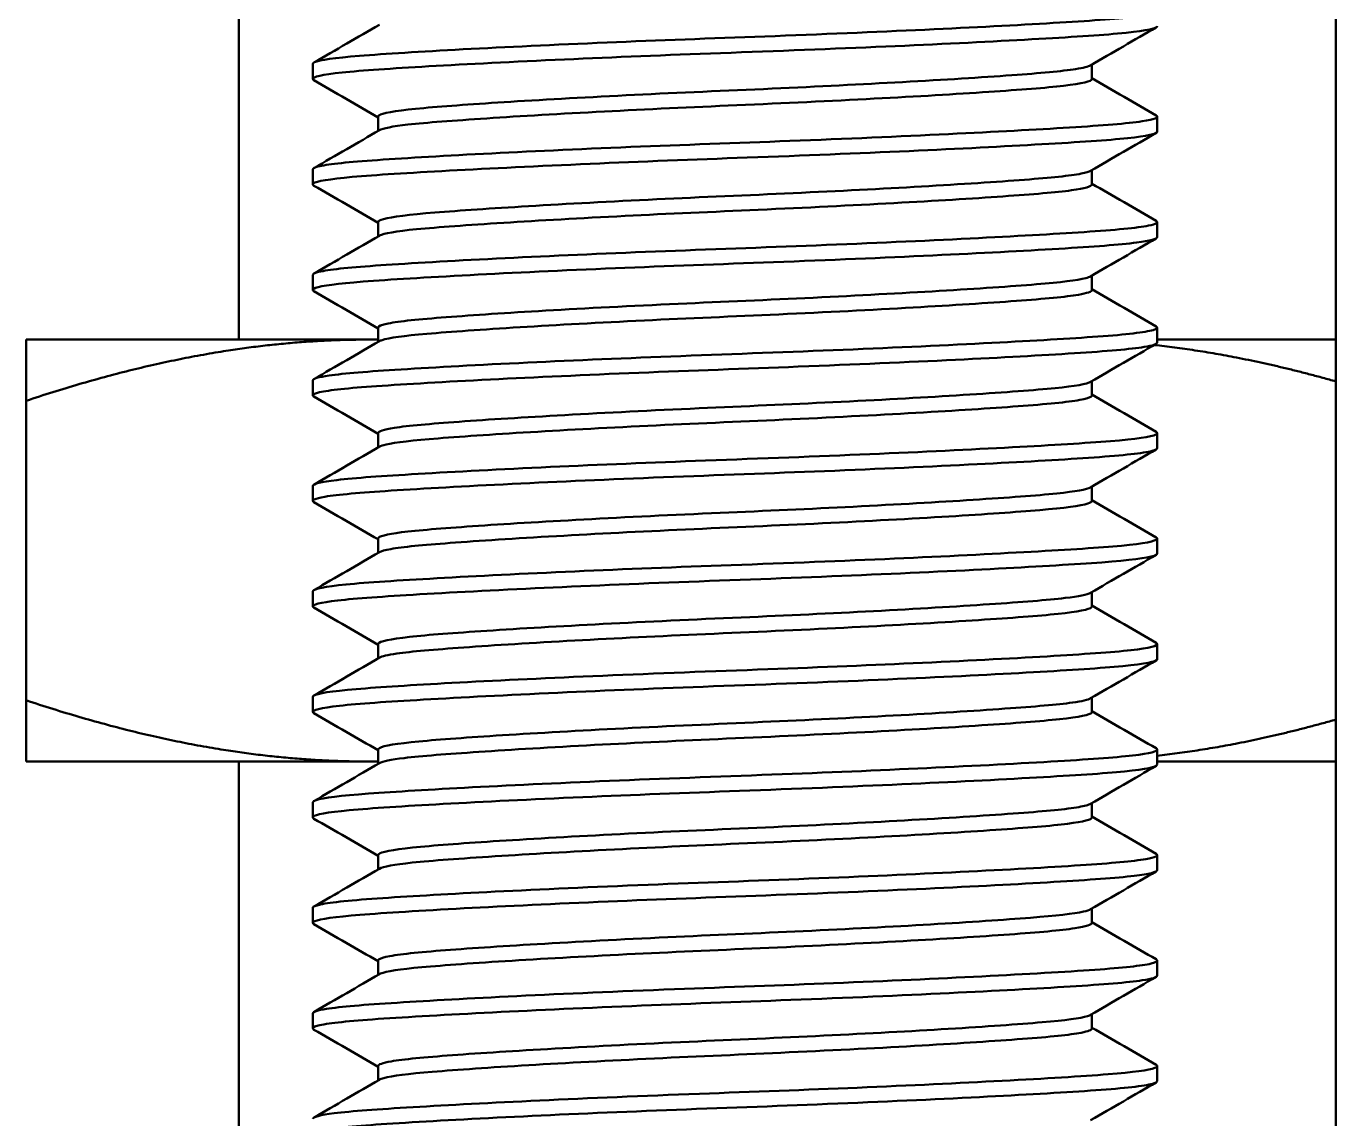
# Model space of a CAD drawing. Header units: millimetres. Extents: x 0 to 420, y 0 to 297.
# Drawn here: x 253.1 to 254.872, y 235.823 to 237.303 of the extents above; entities that cross this region are included whole.
import ezdxf

# ---------------------------------------------------------------- set-up
doc = ezdxf.new("R2010")
doc.units = ezdxf.units.MM
doc.header["$LTSCALE"] = 0.75
doc.layers.add('Visible', color=7, linetype='Continuous', lineweight=50)

msp = doc.modelspace()

# ---------------------------------------------------------------- linework, layer by layer
at = {"layer": 'Visible', "extrusion": (0, 1, 0)}
for p, q in [((253.3876, 236.8782), (253.3876, 238.7028)), ((254.8725, 238.7028), (254.8725, 222.9886)), ((253.4879, 237.2311), (253.4879, 237.2516)), ((254.5424, 237.2505), (254.5424, 237.2311)), ((253.5763, 237.1801), (253.5763, 237.1607)), ((254.6307, 237.1597), (254.6307, 237.1801)), ((253.4879, 237.0883), (253.4879, 237.1087)), ((254.5424, 237.1077), (254.5424, 237.0883)), ((253.5763, 237.0373), (253.5763, 237.0179)), ((254.6307, 237.0169), (254.6307, 237.0373)), ((253.4879, 236.9454), (253.4879, 236.9658)), ((254.5424, 236.9648), (254.5424, 236.9454)), ((253.5763, 236.8944), (253.5763, 236.875)), ((254.6307, 236.874), (254.6307, 236.8944)), ((253.5642, 236.8782), (253.0999, 236.8782)), ((253.0999, 236.8782), (253.0999, 236.7953)), ((253.5763, 236.8782), (253.5642, 236.8782)), ((254.8725, 236.8782), (254.6307, 236.8782)), ((253.4879, 236.8026), (253.4879, 236.823)), ((254.5424, 236.822), (254.5424, 236.8026)), ((253.0999, 236.7953), (253.0999, 236.3897)), ((253.5763, 236.7516), (253.5763, 236.7322)), ((254.6307, 236.7311), (254.6307, 236.7516)), ((253.4879, 236.6597), (253.4879, 236.6801)), ((254.5424, 236.6791), (254.5424, 236.6597)), ((253.5763, 236.6087), (253.5763, 236.5893)), ((254.6307, 236.5883), (254.6307, 236.6087)), ((253.4879, 236.5169), (253.4879, 236.5373)), ((254.5424, 236.5363), (254.5424, 236.5169)), ((253.5763, 236.4658), (253.5763, 236.4464)), ((254.6307, 236.4454), (254.6307, 236.4658)), ((253.0999, 236.3068), (253.0999, 236.3897)), ((253.4879, 236.374), (253.4879, 236.3944)), ((254.5424, 236.3934), (254.5424, 236.374)), ((253.5763, 236.323), (253.5763, 236.3036)), ((254.6307, 236.3026), (254.6307, 236.323)), ((253.5642, 236.3068), (253.0999, 236.3068)), ((253.3876, 235.5925), (253.3876, 236.3068)), ((253.5763, 236.3068), (253.5642, 236.3068)), ((254.8725, 236.3068), (254.6307, 236.3068)), ((253.4879, 236.2311), (253.4879, 236.2516)), ((254.5424, 236.2505), (254.5424, 236.2311)), ((253.5763, 236.1801), (253.5763, 236.1607)), ((254.6307, 236.1597), (254.6307, 236.1801)), ((253.4879, 236.0883), (253.4879, 236.1087)), ((254.5424, 236.1077), (254.5424, 236.0883)), ((253.5763, 236.0373), (253.5763, 236.0179)), ((254.6307, 236.0169), (254.6307, 236.0373)), ((253.4879, 235.9454), (253.4879, 235.9658)), ((254.5424, 235.9648), (254.5424, 235.9454)), ((253.5763, 235.8944), (253.5763, 235.875)), ((254.6307, 235.874), (254.6307, 235.8944))]:
    msp.add_line(p, q, dxfattribs=at)
at = {"layer": 'Visible'}
for points, knots in [([(254.6293, 237.3247), (254.6294, 237.3246), (254.6295, 237.3245), (254.6344, 237.3213), (254.624, 237.3181), (254.575, 237.3123), (254.538, 237.3098), (254.4414, 237.304), (254.3825, 237.3009), (254.2488, 237.2947), (254.1751, 237.2916), (254.0275, 237.286), (253.955, 237.2834), (253.8149, 237.2774), (253.7487, 237.2743), (253.6334, 237.2681), (253.5856, 237.2652), (253.5176, 237.2597), (253.4971, 237.2568), (253.4887, 237.253), (253.4879, 237.2523), (253.4879, 237.2516)], [23.956159, 23.956159, 23.956159, 23.956159, 23.959839, 23.959839, 24.119588, 24.119588, 24.273056, 24.273056, 24.428515, 24.428515, 24.587669, 24.587669, 24.739636, 24.739636, 24.89685, 24.89685, 25.056442, 25.056442, 25.209703, 25.209703, 25.24684, 25.24684, 25.24684, 25.24684]), ([(253.4894, 237.2294), (253.4885, 237.2299), (253.4881, 237.2304), (253.4871, 237.2339), (253.5005, 237.237), (253.5543, 237.2427), (253.5942, 237.2453), (253.697, 237.2512), (253.7594, 237.2544), (253.8952, 237.2605), (253.9668, 237.2635), (254.1159, 237.2689), (254.1919, 237.2719), (254.333, 237.2781), (254.3969, 237.2812), (254.5039, 237.2872), (254.5466, 237.2898), (254.6092, 237.2954), (254.6272, 237.2985), (254.6306, 237.3019), (254.6307, 237.3023), (254.6307, 237.3026)], [74.01764, 74.01764, 74.01764, 74.01764, 74.041879, 74.041879, 74.196588, 74.196588, 74.351328, 74.351328, 74.510242, 74.510242, 74.663181, 74.663181, 74.823585, 74.823585, 74.980428, 74.980428, 75.132322, 75.132322, 75.291367, 75.291367, 75.307497, 75.307497, 75.307497, 75.307497]), ([(254.5406, 237.2495), (254.5377, 237.2478), (254.5309, 237.2461), (254.502, 237.2416), (254.4727, 237.239), (254.3931, 237.2332), (254.3428, 237.2301), (254.2312, 237.2239), (254.1714, 237.2208), (254.047, 237.2152), (253.9837, 237.2126), (253.8621, 237.2065), (253.8052, 237.2033), (253.708, 237.1973), (253.6681, 237.1944), (253.6068, 237.189), (253.5869, 237.186), (253.5773, 237.182), (253.5763, 237.181), (253.5763, 237.1801)], [-43.06943, -43.06943, -43.06943, -43.06943, -42.995599, -42.995599, -42.866757, -42.866757, -42.731716, -42.731716, -42.601823, -42.601823, -42.469777, -42.469777, -42.336439, -42.336439, -42.20801, -42.20801, -42.073828, -42.073828, -42.034711, -42.034711, -42.034711, -42.034711]), ([(253.578, 237.1617), (253.5825, 237.1643), (253.5955, 237.1669), (253.6419, 237.1721), (253.6781, 237.1747), (253.7691, 237.1808), (253.8232, 237.184), (253.9395, 237.19), (254.0003, 237.1929), (254.1256, 237.1983), (254.1889, 237.2013), (254.3058, 237.2075), (254.3584, 237.2106), (254.4457, 237.2165), (254.4801, 237.2191), (254.5293, 237.2248), (254.5423, 237.2279), (254.5424, 237.2311), (254.5424, 237.2311), (254.5424, 237.2311)], [-2.636038, -2.636038, -2.636038, -2.636038, -2.52496, -2.52496, -2.392898, -2.392898, -2.259177, -2.259177, -2.130392, -2.130392, -1.995922, -1.995922, -1.863678, -1.863678, -1.734939, -1.734939, -1.598992, -1.598992, -1.598784, -1.598784, -1.598784, -1.598784]), ([(254.6293, 237.1818), (254.6339, 237.1791), (254.6275, 237.1764), (254.5905, 237.1708), (254.5572, 237.1682), (254.4672, 237.1626), (254.4116, 237.1595), (254.2822, 237.1533), (254.2092, 237.1501), (254.0615, 237.1444), (253.9885, 237.1419), (253.8462, 237.136), (253.7784, 237.1329), (253.6579, 237.1266), (253.6067, 237.1236), (253.5311, 237.1182), (253.5062, 237.1154), (253.4902, 237.1112), (253.4879, 237.1099), (253.4879, 237.1087)], [26.480093, 26.480093, 26.480093, 26.480093, 26.617181, 26.617181, 26.772731, 26.772731, 26.927341, 26.927341, 27.088135, 27.088135, 27.240602, 27.240602, 27.397012, 27.397012, 27.556193, 27.556193, 27.70855, 27.70855, 27.771517, 27.771517, 27.771517, 27.771517]), ([(253.4894, 237.0866), (253.4877, 237.0876), (253.4874, 237.0886), (253.4926, 237.0926), (253.5104, 237.0956), (253.5729, 237.1012), (253.6176, 237.1039), (253.7281, 237.11), (253.7929, 237.1131), (253.9315, 237.1192), (254.0036, 237.122), (254.1516, 237.1274), (254.2261, 237.1304), (254.3627, 237.1366), (254.4237, 237.1398), (254.5245, 237.1456), (254.5639, 237.1481), (254.6171, 237.1537), (254.6307, 237.1567), (254.6307, 237.1597)], [71.494082, 71.494082, 71.494082, 71.494082, 71.544132, 71.544132, 71.697941, 71.697941, 71.855392, 71.855392, 72.013262, 72.013262, 72.165396, 72.165396, 72.32453, 72.32453, 72.480628, 72.480628, 72.633271, 72.633271, 72.784797, 72.784797, 72.784797, 72.784797]), ([(254.5406, 237.1067), (254.5384, 237.1054), (254.5342, 237.1041), (254.5129, 237.1), (254.4869, 237.0974), (254.4137, 237.0918), (254.3662, 237.0887), (254.2585, 237.0824), (254.1995, 237.0794), (254.0767, 237.0736), (254.0141, 237.0711), (253.891, 237.0652), (253.832, 237.062), (253.7295, 237.0558), (253.6865, 237.0529), (253.6184, 237.0474), (253.5947, 237.0445), (253.5787, 237.04), (253.5763, 237.0387), (253.5763, 237.0373)], [-40.941964, -40.941964, -40.941964, -40.941964, -40.887446, -40.887446, -40.759243, -40.759243, -40.625061, -40.625061, -40.494394, -40.494394, -40.364297, -40.364297, -40.230073, -40.230073, -40.100907, -40.100907, -39.966361, -39.966361, -39.90738, -39.90738, -39.90738, -39.90738]), ([(253.578, 237.0189), (253.578, 237.0189), (253.5781, 237.0189), (253.5835, 237.022), (253.6005, 237.0249), (253.6574, 237.0304), (253.6974, 237.0333), (253.7944, 237.0394), (253.8502, 237.0426), (253.9686, 237.0486), (254.0298, 237.0512), (254.1547, 237.0568), (254.2171, 237.0599), (254.3305, 237.0661), (254.3805, 237.0692), (254.4626, 237.075), (254.4942, 237.0775), (254.533, 237.0829), (254.5424, 237.0856), (254.5424, 237.0883)], [-4.766518, -4.766518, -4.766518, -4.766518, -4.76574, -4.76574, -4.63626, -4.63626, -4.50178, -4.50178, -4.368969, -4.368969, -4.240656, -4.240656, -4.106272, -4.106272, -3.974932, -3.974932, -3.845448, -3.845448, -3.730105, -3.730105, -3.730105, -3.730105]), ([(254.6293, 237.039), (254.633, 237.0368), (254.6296, 237.0346), (254.6037, 237.0294), (254.574, 237.0266), (254.4906, 237.0211), (254.4382, 237.0181), (254.3145, 237.0119), (254.2436, 237.0087), (254.0973, 237.0029), (254.0236, 237.0003), (253.8793, 236.9946), (253.8101, 236.9915), (253.6846, 236.9853), (253.6299, 236.9822), (253.5465, 236.9766), (253.5175, 236.974), (253.4925, 236.9693), (253.4879, 236.9676), (253.4879, 236.9658)], [29.004586, 29.004586, 29.004586, 29.004586, 29.115333, 29.115333, 29.273509, 29.273509, 29.427121, 29.427121, 29.586786, 29.586786, 29.740358, 29.740358, 29.895741, 29.895741, 30.054889, 30.054889, 30.206853, 30.206853, 30.295269, 30.295269, 30.295269, 30.295269]), ([(253.4894, 236.9437), (253.4869, 236.9452), (253.4875, 236.9466), (253.4996, 236.9511), (253.5214, 236.954), (253.592, 236.9595), (253.6413, 236.9624), (253.759, 236.9687), (253.8258, 236.9718), (253.9667, 236.9777), (254.0393, 236.9803), (254.1868, 236.9859), (254.26, 236.989), (254.3921, 236.9953), (254.45, 236.9983), (254.5445, 237.0041), (254.5803, 237.0066), (254.6214, 237.0119), (254.6307, 237.0144), (254.6307, 237.0169)], [68.970621, 68.970621, 68.970621, 68.970621, 69.04437, 69.04437, 69.197357, 69.197357, 69.358097, 69.358097, 69.514978, 69.514978, 69.666987, 69.666987, 69.826137, 69.826137, 69.981269, 69.981269, 70.135274, 70.135274, 70.261319, 70.261319, 70.261319, 70.261319]), ([(254.5406, 236.9638), (254.5393, 236.963), (254.537, 236.9622), (254.5226, 236.9585), (254.5, 236.9557), (254.4329, 236.9503), (254.3882, 236.9472), (254.2843, 236.941), (254.2264, 236.9379), (254.1052, 236.932), (254.0432, 236.9295), (253.9189, 236.9237), (253.8579, 236.9206), (253.7507, 236.9143), (253.705, 236.9113), (253.6315, 236.9057), (253.6048, 236.9031), (253.5808, 236.8982), (253.5763, 236.8963), (253.5763, 236.8944)], [-38.815475, -38.815475, -38.815475, -38.815475, -38.781087, -38.781087, -38.652936, -38.652936, -38.518798, -38.518798, -38.387382, -38.387382, -38.258533, -38.258533, -38.123473, -38.123473, -37.993563, -37.993563, -37.861516, -37.861516, -37.780826, -37.780826, -37.780826, -37.780826]), ([(253.578, 236.876), (253.5789, 236.8765), (253.5801, 236.877), (253.5907, 236.8805), (253.6112, 236.8834), (253.6744, 236.8887), (253.7173, 236.8918), (253.8186, 236.898), (253.8758, 236.9011), (253.9959, 236.907), (254.0576, 236.9095), (254.1826, 236.9153), (254.2445, 236.9184), (254.3545, 236.9247), (254.4018, 236.9277), (254.4785, 236.9334), (254.507, 236.936), (254.5362, 236.9411), (254.5424, 236.9432), (254.5424, 236.9454)], [-6.89764, -6.89764, -6.89764, -6.89764, -6.876058, -6.876058, -6.747338, -6.747338, -6.612939, -6.612939, -6.480762, -6.480762, -6.35209, -6.35209, -6.216212, -6.216212, -6.085557, -6.085557, -5.954427, -5.954427, -5.860656, -5.860656, -5.860656, -5.860656]), ([(254.6293, 236.8961), (254.6322, 236.8944), (254.6308, 236.8928), (254.6145, 236.888), (254.5891, 236.885), (254.5133, 236.8796), (254.4646, 236.8767), (254.3471, 236.8706), (254.2787, 236.8674), (254.1342, 236.8614), (254.0596, 236.8588), (253.9133, 236.8531), (253.8429, 236.8501), (253.7123, 236.8439), (253.654, 236.8407), (253.5629, 236.835), (253.5299, 236.8324), (253.4953, 236.8274), (253.4879, 236.8252), (253.4879, 236.823)], [31.528346, 31.528346, 31.528346, 31.528346, 31.613677, 31.613677, 31.772827, 31.772827, 31.925598, 31.925598, 32.084312, 32.084312, 32.240035, 32.240035, 32.394585, 32.394585, 32.55531, 32.55531, 32.707842, 32.707842, 32.819826, 32.819826, 32.819826, 32.819826]), ([(253.4894, 236.8009), (253.486, 236.8028), (253.4885, 236.8048), (253.5097, 236.8098), (253.5359, 236.8125), (253.6141, 236.8179), (253.6665, 236.821), (253.7887, 236.8272), (253.857, 236.8303), (254, 236.8362), (254.0732, 236.8387), (254.2204, 236.8445), (254.2928, 236.8476), (254.4204, 236.8539), (254.475, 236.8569), (254.5628, 236.8625), (254.595, 236.8652), (254.6249, 236.8701), (254.6307, 236.872), (254.6307, 236.874)], [66.447309, 66.447309, 66.447309, 66.447309, 66.547554, 66.547554, 66.699572, 66.699572, 66.858621, 66.858621, 67.014571, 67.014571, 67.167192, 67.167192, 67.327492, 67.327492, 67.481656, 67.481656, 67.637848, 67.637848, 67.737507, 67.737507, 67.737507, 67.737507]), ([(254.5406, 236.821), (254.5401, 236.8206), (254.5394, 236.8203), (254.5309, 236.817), (254.5116, 236.8141), (254.4508, 236.8087), (254.4089, 236.8057), (254.3092, 236.7995), (254.2525, 236.7964), (254.133, 236.7905), (254.0715, 236.7879), (253.9469, 236.7823), (253.8852, 236.7791), (253.7741, 236.7729), (253.7256, 236.7699), (253.6466, 236.7641), (253.6168, 236.7616), (253.5837, 236.7564), (253.5763, 236.754), (253.5763, 236.7516)], [-36.68799, -36.68799, -36.68799, -36.68799, -36.674165, -36.674165, -36.54531, -36.54531, -36.411148, -36.411148, -36.278995, -36.278995, -36.150779, -36.150779, -36.016582, -36.016582, -35.885897, -35.885897, -35.755793, -35.755793, -35.653108, -35.653108, -35.653108, -35.653108]), ([(253.578, 236.7332), (253.5797, 236.7342), (253.5827, 236.7351), (253.5997, 236.7391), (253.6237, 236.7417), (253.6932, 236.7473), (253.739, 236.7503), (253.8444, 236.7566), (253.9028, 236.7596), (254.0246, 236.7654), (254.0868, 236.768), (254.2107, 236.7738), (254.2709, 236.777), (254.3763, 236.7832), (254.421, 236.7862), (254.4924, 236.7918), (254.518, 236.7945), (254.5387, 236.7992), (254.5424, 236.8009), (254.5424, 236.8026)], [-9.027215, -9.027215, -9.027215, -9.027215, -8.984761, -8.984761, -8.856514, -8.856514, -8.7222, -8.7222, -8.590927, -8.590927, -8.461511, -8.461511, -8.326622, -8.326622, -8.196852, -8.196852, -8.06375, -8.06375, -7.991383, -7.991383, -7.991383, -7.991383]), ([(254.6293, 236.7533), (254.6313, 236.7521), (254.6312, 236.7509), (254.623, 236.7465), (254.6021, 236.7435), (254.5343, 236.738), (254.4893, 236.7353), (254.3783, 236.7293), (254.3127, 236.7261), (254.1702, 236.72), (254.0947, 236.7172), (253.9466, 236.7116), (253.8754, 236.7087), (253.7414, 236.7025), (253.6804, 236.6993), (253.582, 236.6934), (253.5447, 236.6909), (253.4989, 236.6855), (253.4879, 236.6828), (253.4879, 236.6801)], [34.05313, 34.05313, 34.05313, 34.05313, 34.113749, 34.113749, 34.272908, 34.272908, 34.424933, 34.424933, 34.582511, 34.582511, 34.74094, 34.74094, 34.894506, 34.894506, 35.054117, 35.054117, 35.207826, 35.207826, 35.343956, 35.343956, 35.343956, 35.343956]), ([(253.4894, 236.658), (253.4851, 236.6605), (253.4901, 236.663), (253.5214, 236.6683), (253.5518, 236.6709), (253.6376, 236.6765), (253.6934, 236.6796), (253.8203, 236.6858), (253.8899, 236.6889), (254.0349, 236.6946), (254.1089, 236.6972), (254.2546, 236.7031), (254.3248, 236.7063), (254.4466, 236.7124), (254.4978, 236.7154), (254.5792, 236.7209), (254.6076, 236.7237), (254.6276, 236.7283), (254.6307, 236.7297), (254.6307, 236.7311)], [63.925245, 63.925245, 63.925245, 63.925245, 64.050407, 64.050407, 64.202362, 64.202362, 64.361437, 64.361437, 64.516438, 64.516438, 64.670477, 64.670477, 64.829722, 64.829722, 64.982956, 64.982956, 65.142104, 65.142104, 65.215187, 65.215187, 65.215187, 65.215187]), ([(254.5406, 236.6781), (254.5357, 236.6752), (254.5202, 236.6724), (254.4674, 236.667), (254.4289, 236.6643), (254.3342, 236.6581), (254.2791, 236.655), (254.1615, 236.6489), (254.1004, 236.6462), (253.9753, 236.6408), (253.9126, 236.6377), (253.7978, 236.6315), (253.7467, 236.6284), (253.6625, 236.6225), (253.6299, 236.62), (253.587, 236.6145), (253.5763, 236.6116), (253.5763, 236.6087)], [-34.561138, -34.561138, -34.561138, -34.561138, -34.43852, -34.43852, -34.305312, -34.305312, -34.172406, -34.172406, -34.044238, -34.044238, -33.910084, -33.910084, -33.778648, -33.778648, -33.649788, -33.649788, -33.526419, -33.526419, -33.526419, -33.526419]), ([(253.578, 236.5903), (253.5805, 236.5917), (253.5856, 236.5932), (253.6095, 236.5975), (253.6368, 236.6), (253.7126, 236.6057), (253.7615, 236.6089), (253.8713, 236.6151), (253.9307, 236.6182), (254.0541, 236.6239), (254.117, 236.6265), (254.2395, 236.6324), (254.2977, 236.6356), (254.3981, 236.6417), (254.4398, 236.6447), (254.5051, 236.6501), (254.5272, 236.653), (254.5405, 236.6573), (254.5424, 236.6585), (254.5424, 236.6597)], [-11.157158, -11.157158, -11.157158, -11.157158, -11.095462, -11.095462, -10.966857, -10.966857, -10.831049, -10.831049, -10.700461, -10.700461, -10.5694, -10.5694, -10.435292, -10.435292, -10.306215, -10.306215, -10.171892, -10.171892, -10.12072, -10.12072, -10.12072, -10.12072]), ([(254.6293, 236.6104), (254.6305, 236.6097), (254.631, 236.609), (254.6293, 236.6051), (254.6128, 236.602), (254.5532, 236.5963), (254.5117, 236.5938), (254.407, 236.5879), (254.3441, 236.5847), (254.2051, 236.5785), (254.13, 236.5755), (253.9817, 236.5702), (253.9099, 236.5673), (253.7729, 236.5612), (253.7095, 236.558), (253.6035, 236.552), (253.5617, 236.5494), (253.5043, 236.5437), (253.4891, 236.5407), (253.4879, 236.5375), (253.4879, 236.5374), (253.4879, 236.5373)], [36.577165, 36.577165, 36.577165, 36.577165, 36.613386, 36.613386, 36.772613, 36.772613, 36.924807, 36.924807, 37.081484, 37.081484, 37.240657, 37.240657, 37.393396, 37.393396, 37.552071, 37.552071, 37.708001, 37.708001, 37.862522, 37.862522, 37.868553, 37.868553, 37.868553, 37.868553]), ([(253.4894, 236.5152), (253.4843, 236.5181), (253.4923, 236.521), (253.5344, 236.5267), (253.5688, 236.5293), (253.6622, 236.5351), (253.7215, 236.5382), (253.8532, 236.5444), (253.9239, 236.5475), (254.0708, 236.5531), (254.1456, 236.5557), (254.2895, 236.5618), (254.3571, 236.5649), (254.4726, 236.571), (254.5201, 236.5739), (254.5934, 236.5793), (254.6174, 236.5823), (254.6293, 236.5864), (254.6307, 236.5873), (254.6307, 236.5883)], [61.402729, 61.402729, 61.402729, 61.402729, 61.55119, 61.55119, 61.703828, 61.703828, 61.863999, 61.863999, 62.018046, 62.018046, 62.174354, 62.174354, 62.332515, 62.332515, 62.484827, 62.484827, 62.64387, 62.64387, 62.692571, 62.692571, 62.692571, 62.692571]), ([(254.5406, 236.5353), (254.5365, 236.5328), (254.5248, 236.5305), (254.4822, 236.5254), (254.4475, 236.5228), (254.3588, 236.5168), (254.3055, 236.5136), (254.19, 236.5075), (254.1293, 236.5046), (254.0039, 236.4992), (253.9403, 236.4962), (253.8222, 236.49), (253.7687, 236.4869), (253.6794, 236.4809), (253.6439, 236.4784), (253.5925, 236.4727), (253.5781, 236.4696), (253.5763, 236.4663), (253.5763, 236.4661), (253.5763, 236.4658)], [-32.433786, -32.433786, -32.433786, -32.433786, -32.33024, -32.33024, -32.199108, -32.199108, -32.065215, -32.065215, -31.93634, -31.93634, -31.802159, -31.802159, -31.669985, -31.669985, -31.541755, -31.541755, -31.40754, -31.40754, -31.398548, -31.398548, -31.398548, -31.398548]), ([(253.578, 236.4475), (253.5813, 236.4493), (253.5892, 236.4512), (253.6213, 236.4559), (253.652, 236.4584), (253.7339, 236.4643), (253.785, 236.4675), (253.8977, 236.4737), (253.9577, 236.4766), (254.0826, 236.4822), (254.1463, 236.4849), (254.2671, 236.4911), (254.3232, 236.4942), (254.4183, 236.5003), (254.4571, 236.503), (254.5159, 236.5085), (254.5344, 236.5115), (254.5417, 236.5154), (254.5424, 236.5161), (254.5424, 236.5169)], [-13.285976, -13.285976, -13.285976, -13.285976, -13.204535, -13.204535, -13.075186, -13.075186, -12.940367, -12.940367, -12.810664, -12.810664, -12.677632, -12.677632, -12.54453, -12.54453, -12.416223, -12.416223, -12.281963, -12.281963, -12.250605, -12.250605, -12.250605, -12.250605]), ([(254.6293, 236.4676), (254.6298, 236.4672), (254.6302, 236.4669), (254.6328, 236.4635), (254.6207, 236.4604), (254.5696, 236.4547), (254.5311, 236.4522), (254.4306, 236.4462), (254.369, 236.4431), (254.2341, 236.4369), (254.1627, 236.434), (254.0142, 236.4284), (253.9384, 236.4256), (253.7966, 236.4194), (253.7317, 236.4163), (253.6225, 236.4103), (253.5786, 236.4076), (253.5132, 236.4021), (253.4936, 236.399), (253.4882, 236.3954), (253.4879, 236.3949), (253.4879, 236.3944)], [39.102437, 39.102437, 39.102437, 39.102437, 39.118851, 39.118851, 39.273991, 39.273991, 39.42824, 39.42824, 39.587626, 39.587626, 39.740996, 39.740996, 39.9004, 39.9004, 40.057737, 40.057737, 40.209756, 40.209756, 40.368962, 40.368962, 40.393561, 40.393561, 40.393561, 40.393561]), ([(253.4894, 236.3723), (253.4888, 236.3726), (253.4884, 236.373), (253.486, 236.3764), (253.4982, 236.3795), (253.5497, 236.3852), (253.5883, 236.3877), (253.6891, 236.3937), (253.7508, 236.3968), (253.8858, 236.403), (253.9572, 236.4059), (254.1058, 236.4115), (254.1816, 236.4143), (254.3234, 236.4205), (254.3881, 236.4236), (254.497, 236.4296), (254.5408, 236.4323), (254.6059, 236.4378), (254.6253, 236.4409), (254.6304, 236.4445), (254.6307, 236.445), (254.6307, 236.4454)], [58.881526, 58.881526, 58.881526, 58.881526, 58.898858, 58.898858, 59.053756, 59.053756, 59.207871, 59.207871, 59.367005, 59.367005, 59.520136, 59.520136, 59.67946, 59.67946, 59.836545, 59.836545, 59.988359, 59.988359, 60.147351, 60.147351, 60.170917, 60.170917, 60.170917, 60.170917]), ([(254.5406, 236.3924), (254.5373, 236.3904), (254.5291, 236.3885), (254.496, 236.3838), (254.4649, 236.3813), (254.3825, 236.3754), (254.3311, 236.3722), (254.2182, 236.366), (254.158, 236.3631), (254.033, 236.3575), (253.9693, 236.3548), (253.8486, 236.3486), (253.7927, 236.3455), (253.6982, 236.3394), (253.6598, 236.3367), (253.6017, 236.3312), (253.5836, 236.3282), (253.5769, 236.3244), (253.5763, 236.3237), (253.5763, 236.323)], [-30.30632, -30.30632, -30.30632, -30.30632, -30.222864, -30.222864, -30.093464, -30.093464, -29.958815, -29.958815, -29.829268, -29.829268, -29.696055, -29.696055, -29.563126, -29.563126, -29.434939, -29.434939, -29.300766, -29.300766, -29.271602, -29.271602, -29.271602, -29.271602]), ([(253.578, 236.3046), (253.5821, 236.307), (253.5934, 236.3093), (253.6349, 236.3144), (253.6693, 236.3169), (253.7573, 236.3229), (253.8105, 236.3261), (253.9257, 236.3322), (253.9864, 236.3351), (254.1118, 236.3406), (254.1755, 236.3435), (254.2939, 236.3497), (254.3476, 236.3528), (254.4374, 236.3588), (254.4732, 236.3614), (254.5253, 236.367), (254.54, 236.3701), (254.5423, 236.3735), (254.5424, 236.3737), (254.5424, 236.374)], [-15.414527, -15.414527, -15.414527, -15.414527, -15.312974, -15.312974, -15.181983, -15.181983, -15.047943, -15.047943, -14.918933, -14.918933, -14.784679, -14.784679, -14.652363, -14.652363, -14.524098, -14.524098, -14.389818, -14.389818, -14.37881, -14.37881, -14.37881, -14.37881]), ([(254.6293, 236.3247), (254.6343, 236.3218), (254.6264, 236.3188), (254.5848, 236.3132), (254.5506, 236.3106), (254.4574, 236.3049), (254.3983, 236.3017), (254.2667, 236.2955), (254.1961, 236.2924), (254.0493, 236.2868), (253.9745, 236.2842), (253.8305, 236.2781), (253.7628, 236.275), (253.6471, 236.2689), (253.5994, 236.266), (253.5258, 236.2606), (253.5016, 236.2576), (253.4893, 236.2535), (253.4879, 236.2525), (253.4879, 236.2516)], [41.627056, 41.627056, 41.627056, 41.627056, 41.774749, 41.774749, 41.927554, 41.927554, 42.087988, 42.087988, 42.242285, 42.242285, 42.398705, 42.398705, 42.557127, 42.557127, 42.709685, 42.709685, 42.86895, 42.86895, 42.918698, 42.918698, 42.918698, 42.918698]), ([(253.4894, 236.2294), (253.4879, 236.2303), (253.4875, 236.2311), (253.4908, 236.235), (253.5074, 236.238), (253.5674, 236.2437), (253.6106, 236.2463), (253.7189, 236.2524), (253.7831, 236.2555), (253.9209, 236.2616), (253.9929, 236.2644), (254.141, 236.2698), (254.2158, 236.2729), (254.3536, 236.2791), (254.4155, 236.2822), (254.5183, 236.2881), (254.5587, 236.2906), (254.6157, 236.2963), (254.6307, 236.2994), (254.6307, 236.3026)], [56.359558, 56.359558, 56.359558, 56.359558, 56.402181, 56.402181, 56.556135, 56.556135, 56.712603, 56.712603, 56.870659, 56.870659, 57.02288, 57.02288, 57.181892, 57.181892, 57.338168, 57.338168, 57.49045, 57.49045, 57.64933, 57.64933, 57.64933, 57.64933]), ([(254.5406, 236.2495), (254.5381, 236.2481), (254.5327, 236.2466), (254.508, 236.2422), (254.4804, 236.2397), (254.404, 236.234), (254.3548, 236.2308), (254.2447, 236.2246), (254.1852, 236.2215), (254.0617, 236.2158), (253.9987, 236.2133), (253.8763, 236.2073), (253.8183, 236.2041), (253.7185, 236.198), (253.6771, 236.1951), (253.6124, 236.1896), (253.5906, 236.1867), (253.578, 236.1824), (253.5763, 236.1813), (253.5763, 236.1801)], [-28.178949, -28.178949, -28.178949, -28.178949, -28.115275, -28.115275, -27.98671, -27.98671, -27.851095, -27.851095, -27.720686, -27.720686, -27.589543, -27.589543, -27.455627, -27.455627, -27.326729, -27.326729, -27.192528, -27.192528, -27.14335, -27.14335, -27.14335, -27.14335]), ([(253.578, 236.1617), (253.5829, 236.1646), (253.5979, 236.1673), (253.6495, 236.1727), (253.6876, 236.1754), (253.7816, 236.1815), (253.8365, 236.1847), (253.9539, 236.1907), (254.0149, 236.1935), (254.14, 236.1989), (254.2029, 236.202), (254.3181, 236.2082), (254.3695, 236.2113), (254.4542, 236.2172), (254.4872, 236.2197), (254.5312, 236.2253), (254.5424, 236.2282), (254.5424, 236.2311)], [-17.542591, -17.542591, -17.542591, -17.542591, -17.422081, -17.422081, -17.289119, -17.289119, -17.156086, -17.156086, -17.027846, -17.027846, -16.893656, -16.893656, -16.762094, -16.762094, -16.633297, -16.633297, -16.507579, -16.507579, -16.507579, -16.507579]), ([(254.6293, 236.1818), (254.6335, 236.1794), (254.6287, 236.177), (254.5984, 236.1717), (254.5685, 236.1691), (254.4834, 236.1635), (254.428, 236.1604), (254.3014, 236.1542), (254.232, 236.1511), (254.0872, 236.1453), (254.0133, 236.1428), (253.8674, 236.1369), (253.797, 236.1337), (253.6746, 236.1276), (253.623, 236.1246), (253.541, 236.1191), (253.5122, 236.1163), (253.4913, 236.1117), (253.4879, 236.1102), (253.4879, 236.1087)], [44.153115, 44.153115, 44.153115, 44.153115, 44.276056, 44.276056, 44.428205, 44.428205, 44.587511, 44.587511, 44.742832, 44.742832, 44.896922, 44.896922, 45.056505, 45.056505, 45.210055, 45.210055, 45.369106, 45.369106, 45.444975, 45.444975, 45.444975, 45.444975]), ([(253.4894, 236.0866), (253.4871, 236.0879), (253.4874, 236.0892), (253.4974, 236.0936), (253.5181, 236.0965), (253.5863, 236.102), (253.6343, 236.1049), (253.7499, 236.1111), (253.8161, 236.1142), (253.9564, 236.1202), (254.0289, 236.1228), (254.1765, 236.1284), (254.2502, 236.1315), (254.3836, 236.1377), (254.4425, 236.1408), (254.5388, 236.1466), (254.5756, 236.1491), (254.6202, 236.1545), (254.6307, 236.1571), (254.6307, 236.1597)], [53.838602, 53.838602, 53.838602, 53.838602, 53.905484, 53.905484, 54.058539, 54.058539, 54.218082, 54.218082, 54.375078, 54.375078, 54.526873, 54.526873, 54.685846, 54.685846, 54.841089, 54.841089, 54.994441, 54.994441, 55.127897, 55.127897, 55.127897, 55.127897]), ([(254.5406, 236.1067), (254.5388, 236.1056), (254.5357, 236.1046), (254.518, 236.1006), (254.4937, 236.098), (254.4235, 236.0925), (254.3775, 236.0894), (254.2716, 236.0831), (254.2131, 236.0801), (254.0912, 236.0743), (254.0289, 236.0718), (253.9051, 236.0659), (253.8451, 236.0627), (253.7402, 236.0565), (253.6958, 236.0535), (253.6249, 236.048), (253.5997, 236.0452), (253.5797, 236.0406), (253.5763, 236.0389), (253.5763, 236.0373)], [-26.050818, -26.050818, -26.050818, -26.050818, -26.006381, -26.006381, -25.878255, -25.878255, -25.744066, -25.744066, -25.612995, -25.612995, -25.483582, -25.483582, -25.348907, -25.348907, -25.219337, -25.219337, -25.086116, -25.086116, -25.015992, -25.015992, -25.015992, -25.015992]), ([(253.578, 236.0189), (253.5785, 236.0192), (253.579, 236.0194), (253.587, 236.0227), (253.6059, 236.0256), (253.666, 236.031), (253.7076, 236.034), (253.8068, 236.0402), (253.8634, 236.0433), (253.9827, 236.0492), (254.0441, 236.0518), (254.1687, 236.0574), (254.2306, 236.0606), (254.3421, 236.0668), (254.3909, 236.0698), (254.4704, 236.0756), (254.5005, 236.0781), (254.5347, 236.0834), (254.5424, 236.0858), (254.5424, 236.0883)], [-19.669759, -19.669759, -19.669759, -19.669759, -19.658195, -19.658195, -19.529252, -19.529252, -19.395068, -19.395068, -19.26282, -19.26282, -19.134622, -19.134622, -19.000412, -19.000412, -18.869631, -18.869631, -18.739672, -18.739672, -18.634763, -18.634763, -18.634763, -18.634763]), ([(254.6293, 236.039), (254.6326, 236.0371), (254.6303, 236.0351), (254.61, 236.0302), (254.5843, 236.0275), (254.5068, 236.022), (254.4548, 236.019), (254.3332, 236.0128), (254.265, 236.0097), (254.1223, 236.0038), (254.0491, 236.0013), (253.9017, 235.9955), (253.8291, 235.9924), (253.701, 235.9861), (253.6461, 235.9831), (253.5575, 235.9774), (253.525, 235.9748), (253.4941, 235.9699), (253.4879, 235.9679), (253.4879, 235.9658)], [46.678998, 46.678998, 46.678998, 46.678998, 46.776778, 46.776778, 46.929091, 46.929091, 47.088389, 47.088389, 47.244686, 47.244686, 47.397449, 47.397449, 47.558112, 47.558112, 47.712617, 47.712617, 47.868803, 47.868803, 47.971271, 47.971271, 47.971271, 47.971271]), ([(253.4894, 235.9437), (253.4862, 235.9456), (253.4881, 235.9474), (253.5066, 235.9522), (253.5316, 235.955), (253.6076, 235.9604), (253.659, 235.9634), (253.7796, 235.9696), (253.8475, 235.9728), (253.9899, 235.9786), (254.0629, 235.9812), (254.2105, 235.9869), (254.2835, 235.9901), (254.4127, 235.9963), (254.4682, 235.9993), (254.5579, 236.005), (254.5911, 236.0076), (254.624, 236.0126), (254.6307, 236.0147), (254.6307, 236.0169)], [51.316716, 51.316716, 51.316716, 51.316716, 51.409527, 51.409527, 51.561689, 51.561689, 51.720697, 51.720697, 51.876898, 51.876898, 52.029229, 52.029229, 52.189805, 52.189805, 52.34421, 52.34421, 52.49968, 52.49968, 52.606745, 52.606745, 52.606745, 52.606745]), ([(254.5406, 235.9638), (254.5397, 235.9633), (254.5383, 235.9627), (254.5272, 235.9592), (254.5063, 235.9563), (254.4425, 235.951), (254.3993, 235.9479), (254.2976, 235.9417), (254.2403, 235.9386), (254.12, 235.9327), (254.0583, 235.9302), (253.9333, 235.9244), (253.8715, 235.9213), (253.762, 235.915), (253.7149, 235.912), (253.6387, 235.9063), (253.6105, 235.9037), (253.5821, 235.8987), (253.5763, 235.8966), (253.5763, 235.8944)], [-23.923395, -23.923395, -23.923395, -23.923395, -23.899788, -23.899788, -23.771277, -23.771277, -23.637024, -23.637024, -23.505072, -23.505072, -23.376489, -23.376489, -23.240848, -23.240848, -23.110414, -23.110414, -22.979259, -22.979259, -22.887597, -22.887597, -22.887597, -22.887597]), ([(253.578, 235.876), (253.5793, 235.8768), (253.5813, 235.8775), (253.5949, 235.8812), (253.6172, 235.884), (253.6835, 235.8894), (253.7279, 235.8925), (253.8313, 235.8987), (253.8891, 235.9018), (254.01, 235.9076), (254.072, 235.9102), (254.1964, 235.916), (254.2576, 235.9191), (254.3653, 235.9253), (254.4114, 235.9284), (254.4855, 235.934), (254.5126, 235.9366), (254.5375, 235.9415), (254.5424, 235.9435), (254.5424, 235.9454)], [-21.797167, -21.797167, -21.797167, -21.797167, -21.765238, -21.765238, -21.637064, -21.637064, -21.502945, -21.502945, -21.371451, -21.371451, -21.242722, -21.242722, -21.107574, -21.107574, -20.977588, -20.977588, -20.845807, -20.845807, -20.762607, -20.762607, -20.762607, -20.762607]), ([(254.6293, 235.8961), (254.6317, 235.8947), (254.6311, 235.8933), (254.6199, 235.8889), (254.5984, 235.886), (254.5287, 235.8805), (254.4799, 235.8776), (254.3629, 235.8714), (254.2964, 235.8682), (254.1556, 235.8622), (254.0831, 235.8596), (253.9356, 235.8541), (253.8622, 235.851), (253.7296, 235.8447), (253.6713, 235.8417), (253.5762, 235.8359), (253.54, 235.8334), (253.4977, 235.8281), (253.4879, 235.8255), (253.4879, 235.823)], [49.205132, 49.205132, 49.205132, 49.205132, 49.276472, 49.276472, 49.42961, 49.42961, 49.590045, 49.590045, 49.747098, 49.747098, 49.899148, 49.899148, 50.058367, 50.058367, 50.213668, 50.213668, 50.367557, 50.367557, 50.496396, 50.496396, 50.496396, 50.496396]), ([(253.4894, 235.8009), (253.4853, 235.8032), (253.4896, 235.8055), (253.518, 235.8108), (253.5472, 235.8134), (253.6309, 235.819), (253.6857, 235.822), (253.8113, 235.8283), (253.8806, 235.8313), (254.025, 235.8371), (254.0988, 235.8396), (254.245, 235.8455), (254.3158, 235.8487), (254.4393, 235.8549), (254.4915, 235.8579), (254.5747, 235.8634), (254.6042, 235.8662), (254.6269, 235.8708), (254.6307, 235.8724), (254.6307, 235.874)], [48.795659, 48.795659, 48.795659, 48.795659, 48.913837, 48.913837, 49.065648, 49.065648, 49.224631, 49.224631, 49.379815, 49.379815, 49.53329, 49.53329, 49.692746, 49.692746, 49.846161, 49.846161, 50.004299, 50.004299, 50.084984, 50.084984, 50.084984, 50.084984])]:
    msp.add_open_spline(points, degree=3, knots=knots, dxfattribs=at)
for points in [[(253.4894, 237.2533), (253.5189, 237.2704), (253.5485, 237.2875), (253.578, 237.3046)], [(254.6293, 237.3009), (254.5997, 237.2838), (254.5702, 237.2667), (254.5406, 237.2495)], [(253.5763, 237.1791), (253.5473, 237.1959), (253.5183, 237.2127), (253.4894, 237.2294)], [(254.5424, 237.2322), (254.5713, 237.2154), (254.6003, 237.1986), (254.6293, 237.1818)], [(253.4894, 237.1104), (253.5189, 237.1275), (253.5485, 237.1446), (253.578, 237.1617)], [(254.6293, 237.158), (254.5997, 237.1409), (254.5702, 237.1238), (254.5406, 237.1067)], [(253.5763, 237.0363), (253.5473, 237.053), (253.5183, 237.0698), (253.4894, 237.0866)], [(254.5424, 237.0893), (254.5713, 237.0725), (254.6003, 237.0557), (254.6293, 237.039)], [(253.4894, 236.9676), (253.5189, 236.9847), (253.5485, 237.0018), (253.578, 237.0189)], [(254.6293, 237.0152), (254.5997, 236.998), (254.5702, 236.9809), (254.5406, 236.9638)], [(253.5763, 236.8934), (253.5473, 236.9102), (253.5183, 236.927), (253.4894, 236.9437)], [(254.5424, 236.9464), (254.5713, 236.9297), (254.6003, 236.9129), (254.6293, 236.8961)], [(253.4894, 236.8247), (253.5189, 236.8418), (253.5485, 236.8589), (253.578, 236.876)], [(254.6293, 236.8723), (254.5997, 236.8552), (254.5702, 236.8381), (254.5406, 236.821)], [(253.5763, 236.7505), (253.5473, 236.7673), (253.5183, 236.7841), (253.4894, 236.8009)], [(254.5424, 236.8036), (254.5713, 236.7868), (254.6003, 236.77), (254.6293, 236.7533)], [(253.4894, 236.6818), (253.5189, 236.6989), (253.5485, 236.716), (253.578, 236.7332)], [(254.6293, 236.7294), (254.5997, 236.7123), (254.5702, 236.6952), (254.5406, 236.6781)], [(253.5763, 236.6077), (253.5473, 236.6245), (253.5183, 236.6412), (253.4894, 236.658)], [(254.5424, 236.6607), (254.5713, 236.6439), (254.6003, 236.6272), (254.6293, 236.6104)], [(253.4894, 236.539), (253.5189, 236.5561), (253.5485, 236.5732), (253.578, 236.5903)], [(254.6293, 236.5866), (254.5997, 236.5695), (254.5702, 236.5524), (254.5406, 236.5353)], [(253.5763, 236.4648), (253.5473, 236.4816), (253.5183, 236.4984), (253.4894, 236.5152)], [(254.5424, 236.5179), (254.5713, 236.5011), (254.6003, 236.4843), (254.6293, 236.4676)], [(253.4894, 236.3961), (253.5189, 236.4132), (253.5485, 236.4303), (253.578, 236.4475)], [(254.6293, 236.4437), (254.5997, 236.4266), (254.5702, 236.4095), (254.5406, 236.3924)], [(253.5763, 236.322), (253.5473, 236.3388), (253.5183, 236.3555), (253.4894, 236.3723)], [(254.5424, 236.375), (254.5713, 236.3582), (254.6003, 236.3415), (254.6293, 236.3247)], [(253.4894, 236.2533), (253.5189, 236.2704), (253.5485, 236.2875), (253.578, 236.3046)], [(254.6293, 236.3009), (254.5997, 236.2838), (254.5702, 236.2667), (254.5406, 236.2495)], [(253.5763, 236.1791), (253.5473, 236.1959), (253.5183, 236.2127), (253.4894, 236.2294)], [(254.5424, 236.2322), (254.5713, 236.2154), (254.6003, 236.1986), (254.6293, 236.1818)], [(253.4894, 236.1104), (253.5189, 236.1275), (253.5485, 236.1446), (253.578, 236.1617)], [(254.6293, 236.158), (254.5997, 236.1409), (254.5702, 236.1238), (254.5406, 236.1067)], [(253.5763, 236.0363), (253.5473, 236.053), (253.5183, 236.0698), (253.4894, 236.0866)], [(254.5424, 236.0893), (254.5713, 236.0725), (254.6003, 236.0557), (254.6293, 236.039)], [(253.4894, 235.9676), (253.5189, 235.9847), (253.5485, 236.0018), (253.578, 236.0189)], [(254.6293, 236.0152), (254.5997, 235.998), (254.5702, 235.9809), (254.5406, 235.9638)], [(254.5424, 235.9464), (254.5713, 235.9297), (254.6003, 235.9129), (254.6293, 235.8961)], [(253.5763, 235.8934), (253.5473, 235.9102), (253.5183, 235.927), (253.4894, 235.9437)], [(253.4894, 235.8247), (253.5189, 235.8418), (253.5485, 235.8589), (253.578, 235.876)], [(254.6293, 235.8723), (254.5997, 235.8552), (254.5702, 235.8381), (254.5406, 235.821)]]:
    msp.add_open_spline(points, degree=3, dxfattribs=at)
for points, weights in [([(253.0999, 236.7953), (253.3487, 236.8782), (253.5642, 236.8782)], [1.5465475205, 1.66617338753, 1.66617338753]), ([(253.5642, 236.8782), (253.5702, 236.8782), (253.5763, 236.8782)], [1.66617338753, 1.66617338753, 1.66607995994]), ([(254.6268, 236.8708), (254.7443, 236.858), (254.8725, 236.8215)], [1.65476763938, 1.63526488052, 1.58241423443]), ([(253.0999, 236.3897), (253.3487, 236.3068), (253.5642, 236.3068)], [1.5465475205, 1.66617338753, 1.66617338753]), ([(254.6307, 236.3146), (254.7464, 236.3277), (254.8725, 236.3636)], [1.65409099622, 1.63436126935, 1.58241423443]), ([(253.5642, 236.3068), (253.5702, 236.3068), (253.5763, 236.3069)], [1.66617338753, 1.66617338753, 1.66607995994])]:
    msp.add_rational_spline(points, weights, degree=2, dxfattribs=at)

doc.saveas('drawing.dxf')
